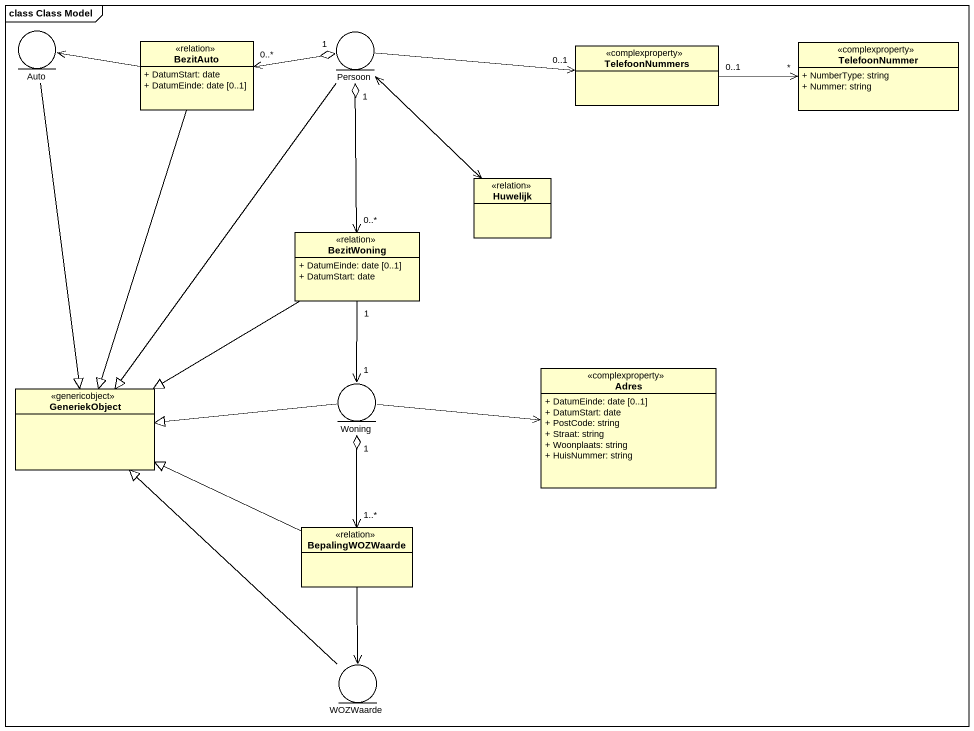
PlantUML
@startuml
mainframe class Class Model
allowmixing
hide circle
hide empty members
skinparam classAttributeIconSize 0
entity Auto
class BezitAuto <<relation>> {
  + DatumStart: date
  + DatumEinde: date [0..1]
}
entity Persoon
class TelefoonNummers <<complexproperty>>
class TelefoonNummer <<complexproperty>> {
  + NumberType: string
  + Nummer: string
}
class Huwelijk <<relation>>
class BezitWoning <<relation>> {
  + DatumEinde: date [0..1]
  + DatumStart: date
}
class Adres <<complexproperty>> {
  + DatumEinde: date [0..1]
  + DatumStart: date
  + PostCode: string
  + Straat: string
  + Woonplaats: string
  + HuisNummer: string
}
class GeneriekObject <<genericobject>>
entity Woning
class BepalingWOZWaarde <<relation>>
entity WOZWaarde
Auto <-right- BezitAuto
Auto --|> GeneriekObject
BezitAuto "0..*" <-right-o "1" Persoon
BezitAuto --|> GeneriekObject
Persoon -right-> "0..1" TelefoonNummers
Persoon --> Huwelijk
Persoon --|> GeneriekObject
TelefoonNummers "0..1" -right-> "*" TelefoonNummer
Huwelijk -up-> Persoon
BezitWoning "0..*" <-up-o "1" Persoon
BezitWoning -left-|> GeneriekObject
Woning "1" <-up- "1" BezitWoning
Woning -right-> Adres
Woning -left-|> GeneriekObject
BepalingWOZWaarde -left-|> GeneriekObject
BepalingWOZWaarde "1..*" <-up-o "1" Woning
WOZWaarde -up-|> GeneriekObject
WOZWaarde <-up- BepalingWOZWaarde
@enduml
